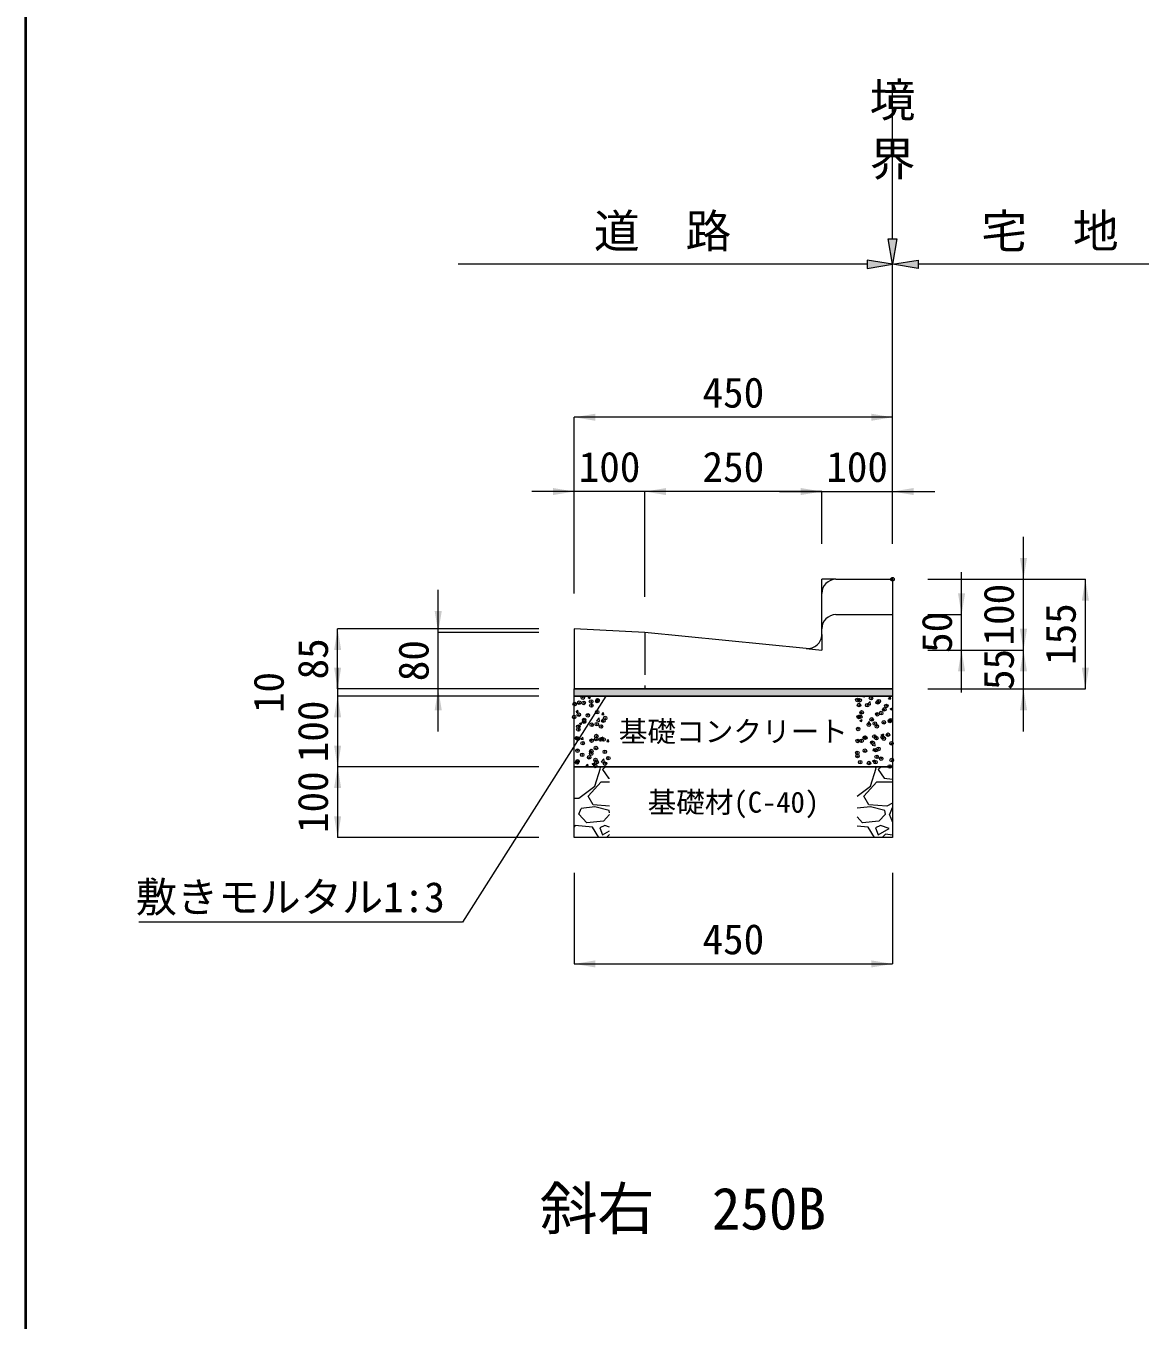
# Model space of a CAD drawing. Units: millimetres at full size; some dimension numbers follow another scale. Extents: x -3213 to 7287, y 2125 to 9550.
# Drawn here: x -2713 to -1138, y 4311 to 6140 of the extents above; entities that cross this region are included whole.
import ezdxf
from ezdxf.enums import TextEntityAlignment as Align

# ---------------------------------------------------------------- set-up
doc = ezdxf.new("R2010")
doc.units = ezdxf.units.MM
doc.header["$LTSCALE"] = 10
doc.header["$PDMODE"] = 32
doc.header["$PDSIZE"] = 5
doc.linetypes.add('DASHED', pattern=[7.5, 6, -1.5])
doc.layers.add('ハッチング_モルタル', color=30, linetype='Continuous')
doc.layers.add('文字', color=41, linetype='Continuous')
for name, color, linetype, lineweight in [('ハッチング_基礎', 150, 'Continuous', 5), ('図枠', 7, 'Continuous', 5), ('寸法線', 7, 'Continuous', 13), ('引出線', 4, 'Continuous', 13), ('本体', 2, 'Continuous', 13), ('舗装・基礎', 3, 'Continuous', 13), ('補助線', 8, 'DASHED', 13)]:
    doc.layers.add(name, color=color, linetype=linetype, lineweight=lineweight)
doc.styles.add('ＭＳ ゴシック', font='')
doc.styles.get('ＭＳ ゴシック').set_extended_font_data('MS Gothic')

# ---------------------------------------------------------------- blocks, each defined once
blk = doc.blocks.new('filled_arrow')
at = {"color": 0, "linetype": 'Continuous', "lineweight": -2}
blk.add_solid([(7.5, 1.25), (0, 0), (7.5, -1.25)], dxfattribs=at)

msp = doc.modelspace()

# ---------------------------------------------------------------- hatches: boundary and pattern name
at = {"layer": 'ハッチング_モルタル'}
msp.add_hatch(color=256, dxfattribs=at).paths.add_polyline_path([(-1488.13, 5193.32), (-1488.13, 5203.32), (-1938.13, 5203.32), (-1938.13, 5193.32)])
at = {"layer": '寸法線'}
for points in [[(-1494.13, 5839.51), (-1482.13, 5839.51), (-1488.13, 5803.51)], [(-1524.13, 5809.51), (-1524.13, 5797.51), (-1488.13, 5803.51)], [(-1452.13, 5809.51), (-1452.13, 5797.51), (-1488.13, 5803.51)]]:
    msp.add_hatch(color=256, dxfattribs=at).paths.add_polyline_path(points)

# ---------------------------------------------------------------- linework, layer by layer
at = {"layer": 'ハッチング_基礎'}
for p, q in [((-1918.44, 5191.46), (-1915.91, 5189.76)), ((-1918.43, 5191.47), (-1914.87, 5192.83)), ((-1915.91, 5189.76), (-1914.88, 5192.83)), ((-1530.21, 5192.62), (-1529.62, 5193.32)), ((-1530.21, 5192.62), (-1527.17, 5192.35)), ((-1527.19, 5192.35), (-1527.37, 5193.32)), ((-1523.77, 5181.56), (-1519.81, 5185.69)), ((-1523.77, 5181.57), (-1519.25, 5180.87)), ((-1519.26, 5180.86), (-1519.82, 5185.68)), ((-1493.77, 5189.43), (-1491.32, 5192.35)), ((-1493.77, 5189.43), (-1490.74, 5189.16)), ((-1491.7, 5175.31), (-1488.14, 5176.67)), ((-1490.76, 5189.16), (-1491.34, 5192.34)), ((-1489.18, 5173.59), (-1488.15, 5176.66)), ((-1935.54, 5170.39), (-1933.09, 5173.31)), ((-1935.54, 5170.39), (-1932.5, 5170.12)), ((-1932.52, 5170.12), (-1933.11, 5173.3)), ((-1906.68, 5158.27), (-1902.16, 5157.57)), ((-1906.67, 5158.27), (-1902.72, 5162.39)), ((-1902.16, 5157.57), (-1902.72, 5162.39)), ((-1899.1, 5167.2), (-1896.65, 5170.12)), ((-1899.1, 5167.2), (-1896.07, 5166.93)), ((-1896.09, 5166.93), (-1896.67, 5170.12)), ((-1534.39, 5158.91), (-1531.86, 5157.21)), ((-1534.38, 5158.92), (-1530.83, 5160.29)), ((-1531.86, 5157.21), (-1530.83, 5160.28)), ((-1491.7, 5175.3), (-1489.18, 5173.59)), ((-1930.8, 5154.62), (-1928.27, 5152.92)), ((-1930.79, 5154.63), (-1927.24, 5156)), ((-1928.27, 5152.92), (-1927.24, 5155.99)), ((-1523.16, 5154.41), (-1520.71, 5157.33)), ((-1523.16, 5154.41), (-1520.12, 5154.14)), ((-1520.14, 5154.14), (-1520.73, 5157.32)), ((-1504.06, 5138.47), (-1500.5, 5139.83)), ((-1501.54, 5136.75), (-1500.51, 5139.82)), ((-1928.49, 5132.18), (-1926.04, 5135.1)), ((-1928.49, 5132.18), (-1925.45, 5131.91)), ((-1925.47, 5131.91), (-1926.06, 5135.09)), ((-1900.47, 5134.18), (-1896.91, 5135.54)), ((-1900.47, 5134.17), (-1897.95, 5132.46)), ((-1897.95, 5132.46), (-1896.92, 5135.53)), ((-1892.05, 5128.99), (-1889.6, 5131.91)), ((-1892.05, 5128.99), (-1889.02, 5128.72)), ((-1889.04, 5128.72), (-1889.62, 5131.9)), ((-1517.04, 5123.67), (-1512.52, 5122.97)), ((-1517.03, 5123.67), (-1513.08, 5127.79)), ((-1512.52, 5122.97), (-1513.08, 5127.79)), ((-1504.06, 5138.46), (-1501.54, 5136.75)), ((-1899.94, 5100.37), (-1895.98, 5104.5)), ((-1895.42, 5099.67), (-1895.99, 5104.5)), ((-1516.11, 5116.2), (-1513.66, 5119.11)), ((-1516.11, 5116.2), (-1513.08, 5115.93)), ((-1513.1, 5115.93), (-1513.68, 5119.11)), ((-1921.44, 5093.97), (-1918.99, 5096.88)), ((-1921.44, 5093.97), (-1918.41, 5093.7)), ((-1918.42, 5093.7), (-1919.01, 5096.88)), ((-1912.83, 5097.34), (-1909.27, 5098.71)), ((-1912.83, 5097.33), (-1910.31, 5095.63)), ((-1910.31, 5095.63), (-1909.28, 5098.7)), ((-1909.08, 5066.06), (-1900.95, 5091.46)), ((-1900.95, 5091.46), (-1902.09, 5093.32)), ((-1899.94, 5100.38), (-1895.42, 5099.68)), ((-1894.01, 5093.32), (-1897.9, 5089.43)), ((-1897.9, 5089.43), (-1889.77, 5077.23)), ((-1519.48, 5066.06), (-1511.35, 5091.46)), ((-1516.42, 5101.63), (-1512.86, 5103)), ((-1516.42, 5101.62), (-1513.9, 5099.92)), ((-1513.9, 5099.92), (-1512.87, 5102.99)), ((-1511.35, 5091.46), (-1512.49, 5093.32)), ((-1504.41, 5093.32), (-1508.3, 5089.43)), ((-1508.3, 5089.43), (-1500.17, 5077.23)), ((-1918.22, 5051.83), (-1899.93, 5072.15)), ((-1899.93, 5072.15), (-1888.13, 5072.15)), ((-1889.77, 5077.23), (-1888.13, 5077.04)), ((-1528.62, 5051.83), (-1510.33, 5072.15)), ((-1510.33, 5072.15), (-1488.13, 5072.15)), ((-1500.17, 5077.23), (-1488.13, 5075.79)), ((-1938.13, 5049.1), (-1931.43, 5048.79)), ((-1931.43, 5048.79), (-1909.08, 5066.06)), ((-1911.11, 5039.64), (-1918.22, 5051.83)), ((-1538.13, 5051.65), (-1519.48, 5066.06)), ((-1521.51, 5039.64), (-1528.62, 5051.83)), ((-1931.43, 5026.43), (-1928.38, 5034.56)), ((-1909.08, 5036.59), (-1928.38, 5034.56)), ((-1888.13, 5037.8), (-1911.11, 5039.64)), ((-1888.76, 5031.51), (-1909.08, 5036.59)), ((-1888.13, 5028.35), (-1888.76, 5031.51)), ((-1519.48, 5036.59), (-1538.13, 5034.63)), ((-1496.11, 5037.61), (-1521.51, 5039.64)), ((-1499.16, 5031.51), (-1519.48, 5036.59)), ((-1498.14, 5026.43), (-1499.16, 5031.51)), ((-1488.13, 5041.79), (-1496.11, 5037.61)), ((-1492.05, 5026.43), (-1488.13, 5035.58)), ((-1920.25, 5014.24), (-1931.43, 5026.43)), ((-1896.89, 5016.27), (-1920.25, 5014.24)), ((-1888.13, 5026.01), (-1896.89, 5016.27)), ((-1530.65, 5014.24), (-1538.13, 5022.39)), ((-1507.29, 5016.27), (-1530.65, 5014.24)), ((-1498.14, 5026.43), (-1507.29, 5016.27)), ((-1493.06, 5026.43), (-1488.13, 5014.92)), ((-1936.51, 5010.18), (-1938.13, 5008.7)), ((-1912.13, 5008.15), (-1936.51, 5010.18)), ((-1903.07, 4993.32), (-1912.13, 5008.15)), ((-1894.85, 5010.18), (-1901.97, 5007.13)), ((-1901.97, 5007.13), (-1897.9, 4996.97)), ((-1897.9, 4996.97), (-1888.13, 5002.84)), ((-1888.13, 5007.93), (-1894.85, 5010.18)), ((-1888.13, 4997.6), (-1892.41, 4993.32)), ((-1522.53, 5008.15), (-1538.13, 5009.45)), ((-1513.47, 4993.32), (-1522.53, 5008.15)), ((-1505.25, 5010.18), (-1512.37, 5007.13)), ((-1512.37, 5007.13), (-1508.3, 4996.97)), ((-1508.3, 4996.97), (-1493.06, 5006.11)), ((-1493.06, 5006.11), (-1505.25, 5010.18)), ((-1498.14, 4997.99), (-1502.81, 4993.32)), ((-1488.13, 4996.48), (-1498.14, 4997.99))]:
    msp.add_line(p, q, dxfattribs=at)
for p in [(-1937.41, 5181.94), (-1931.01, 5183.87), (-1925.96, 5191.07), (-1924.69, 5183.62), (-1914.2, 5185.52), (-1913.79, 5179.92), (-1905.45, 5186.15), (-1904.93, 5187.45), (-1537.75, 5187.78), (-1535.47, 5180.61), (-1534.61, 5187.28), (-1523.9, 5180.46), (-1518.51, 5190.32), (-1509.08, 5184.42), (-1507.49, 5186.14), (-1499.79, 5174.5), (-1496.78, 5179.32), (-1938.05, 5163.58), (-1931.63, 5166.96), (-1924.09, 5159.56), (-1924.02, 5157.05), (-1918.82, 5166.11), (-1905.54, 5170.54), (-1896.97, 5158.42), (-1894.39, 5162.14), (-1536.09, 5163.7), (-1533.75, 5164.12), (-1531.87, 5170.28), (-1517.6, 5160.32), (-1509.7, 5167.51), (-1504.12, 5169.21), (-1500.44, 5156.14), (-1491.95, 5158.05), (-1490.48, 5159.17), (-1932.24, 5150.05), (-1932.18, 5146.08), (-1913.38, 5152.74), (-1906.16, 5153.63), (-1900.1, 5150.3), (-1536.7, 5146.79), (-1521.58, 5152.97), (-1513.16, 5154.47), (-1510.32, 5150.6), (-1494.56, 5138.64), (-1934.2, 5133.74), (-1932.86, 5133.14), (-1926.11, 5126.74), (-1913.46, 5130.27), (-1907.4, 5119.8), (-1907.08, 5132.6), (-1906.78, 5136.72), (-1900.74, 5131.94), (-1896.49, 5131.83), (-1537.32, 5129.88), (-1531.8, 5130.1), (-1527.49, 5134.36), (-1526.52, 5134.43), (-1516.78, 5127.53), (-1513.8, 5136.11), (-1510.94, 5133.69), (-1502.17, 5135.19), (-1500.37, 5133.21), (-1489.66, 5126.39), (-1933.48, 5116.23), (-1933.38, 5100.96), (-1926.82, 5110.23), (-1916.97, 5106.64), (-1914.11, 5111.9), (-1913.94, 5115.59), (-1908.02, 5102.89), (-1894.87, 5114.44), (-1889.85, 5105.49), (-1537.94, 5112.97), (-1537.6, 5108.54), (-1527.17, 5116.07), (-1511.55, 5116.77), (-1510.48, 5107.39), (-1507.93, 5118.6), (-1504.27, 5104.88), (-1489.21, 5102.79), (-1934.1, 5099.32), (-1908.23, 5094.4), (-1906.26, 5099.81), (-1894.54, 5097.81), (-1533.9, 5099.79), (-1521.29, 5098.57), (-1512.17, 5099.86), (-1492.1, 5093.72)]:
    msp.add_point(p, dxfattribs=at)
at = {"layer": '図枠', "lineweight": 40}
msp.add_line((-2713.13, 2374.64), (-2713.13, 9299.64), dxfattribs=at)
at = {"layer": '寸法線'}
for p, q in [((-1488.13, 5839.51), (-1488.13, 6059.98)), ((-1524.13, 5803.51), (-2102.13, 5803.51)), ((-1488.13, 5582.32), (-1488.13, 5803.51)), ((-1102.13, 5803.51), (-1452.13, 5803.51)), ((-1488.13, 5587.32), (-1938.13, 5587.32)), ((-1938.13, 5338.32), (-1938.13, 5587.32)), ((-1488.13, 5408.32), (-1488.13, 5587.32)), ((-1778.13, 5482.32), (-1998.13, 5482.32)), ((-1938.13, 5338.32), (-1938.13, 5482.32)), ((-1588.13, 5482.32), (-1838.13, 5482.32)), ((-1838.13, 5333.32), (-1838.13, 5482.32)), ((-1838.13, 5333.32), (-1838.13, 5482.32)), ((-1648.13, 5482.32), (-1428.13, 5482.32)), ((-1588.13, 5408.32), (-1588.13, 5482.32)), ((-1588.13, 5408.32), (-1588.13, 5482.32)), ((-1488.13, 5408.32), (-1488.13, 5482.32)), ((-1303.04, 5198.32), (-1303.04, 5418.32)), ((-1390.54, 5198.32), (-1390.54, 5368.32)), ((-2130.31, 5143.32), (-2130.31, 5343.32)), ((-1438.13, 5358.32), (-1303.04, 5358.32)), ((-1438.13, 5358.32), (-1215.54, 5358.32)), ((-1215.54, 5203.32), (-1215.54, 5358.32)), ((-1438.13, 5308.32), (-1390.54, 5308.32)), ((-1303.04, 5143.32), (-1303.04, 5318.32)), ((-2272.49, 5203.32), (-2272.49, 5288.32)), ((-1988.13, 5288.32), (-2272.49, 5288.32)), ((-1988.13, 5283.32), (-2130.31, 5283.32)), ((-1438.13, 5258.32), (-1303.04, 5258.32)), ((-1438.13, 5258.32), (-1303.04, 5258.32)), ((-1438.13, 5258.32), (-1390.54, 5258.32)), ((-2272.49, 5233.32), (-2272.49, 5163.32)), ((-1988.13, 5203.32), (-2272.49, 5203.32)), ((-1988.13, 5203.32), (-2272.49, 5203.32)), ((-1988.13, 5203.32), (-2130.31, 5203.32)), ((-1438.13, 5203.32), (-1303.04, 5203.32)), ((-1438.13, 5203.32), (-1215.54, 5203.32)), ((-1988.13, 5193.32), (-2272.49, 5193.32)), ((-2272.49, 5193.32), (-2272.49, 5033.32)), ((-1988.13, 5193.32), (-2272.49, 5193.32)), ((-2272.49, 5153.32), (-2272.49, 4993.32)), ((-1988.13, 5093.32), (-2272.49, 5093.32)), ((-1988.13, 5093.32), (-2272.49, 5093.32)), ((-1988.13, 4993.32), (-2272.49, 4993.32)), ((-1938.13, 4943.32), (-1938.13, 4814.74)), ((-1488.13, 4943.32), (-1488.13, 4814.74)), ((-1938.13, 4814.74), (-1488.13, 4814.74))]:
    msp.add_line(p, q, dxfattribs=at)
for points in [[(-1494.13, 5839.51), (-1482.13, 5839.51), (-1488.13, 5803.51)], [(-1524.13, 5809.51), (-1524.13, 5797.51), (-1488.13, 5803.51)], [(-1452.13, 5809.51), (-1452.13, 5797.51), (-1488.13, 5803.51)]]:
    msp.add_lwpolyline(points, close=True, dxfattribs=at)
at = {"layer": '引出線'}
msp.add_lwpolyline([(-1893.14, 5193.32), (-2095.98, 4873.81), (-2553.39, 4873.81)], dxfattribs=at)
at = {"layer": '本体'}
for p, q in [((-1568.13, 5358.32), (-1488.13, 5358.32)), ((-1488.13, 5358.32), (-1488.13, 5203.32)), ((-1588.13, 5280.42), (-1588.13, 5338.32)), ((-1568.13, 5308.32), (-1488.13, 5308.32)), ((-1838.13, 5283.32), (-1938.13, 5288.32)), ((-1938.13, 5288.32), (-1938.13, 5203.32)), ((-1610.12, 5260.52), (-1838.13, 5283.32)), ((-1488.13, 5203.32), (-1938.13, 5203.32))]:
    msp.add_line(p, q, dxfattribs=at)
for centre, start, end in [((-1568.13, 5338.32), 90, 180), ((-1568.13, 5288.32), 90, 180), ((-1608.13, 5280.42), 264.28941, 0)]:
    msp.add_arc(centre, 20, start, end, dxfattribs=at)
at = {"layer": '舗装・基礎'}
for points in [[(-1938.13, 5203.32), (-1488.13, 5203.32), (-1488.13, 5193.32), (-1938.13, 5193.32)], [(-1938.13, 5193.32), (-1488.13, 5193.32), (-1488.13, 5093.32), (-1938.13, 5093.32)], [(-1938.13, 5093.32), (-1488.13, 5093.32), (-1488.13, 4993.32), (-1938.13, 4993.32)]]:
    msp.add_lwpolyline(points, close=True, dxfattribs=at)
at = {"layer": '補助線'}
for p, q in [((-1568.13, 5358.32), (-1588.13, 5358.32)), ((-1588.13, 5338.32), (-1588.13, 5358.32)), ((-1838.13, 5283.32), (-1838.13, 5203.32)), ((-1588.13, 5280.42), (-1588.13, 5258.32)), ((-1610.12, 5260.52), (-1588.13, 5258.32))]:
    msp.add_line(p, q, dxfattribs=at)
msp.add_point((-1488.13, 5358.32), dxfattribs=at)

# ---------------------------------------------------------------- block references
at = {"layer": '寸法線', "xscale": 4, "yscale": 4}
for p in [(-1938.13, 5587.32), (-1838.13, 5482.32), (-1838.13, 5482.32), (-1488.13, 5482.32), (-1938.13, 4814.74)]:
    msp.add_blockref('filled_arrow', p, dxfattribs=at)
for p, rotation in [((-1488.13, 5587.32), 180), ((-1938.13, 5482.32), 180), ((-1588.13, 5482.32), 180), ((-1588.13, 5482.32), 180), ((-1303.04, 5358.32), 90), ((-1215.54, 5358.32), 270), ((-1390.54, 5308.32), 90), ((-2130.31, 5283.32), 90), ((-2272.49, 5288.32), 270), ((-1303.04, 5258.32), 90), ((-1390.54, 5258.32), 270), ((-1303.04, 5258.32), 270), ((-2272.49, 5203.32), 90), ((-1215.54, 5203.32), 90), ((-2130.31, 5203.32), 270), ((-1303.04, 5203.32), 270), ((-2272.49, 5193.32), 270), ((-2272.49, 5093.32), 90), ((-2272.49, 5093.32), 270), ((-2272.49, 4993.32), 90), ((-1488.13, 4814.74), 180)]:
    msp.add_blockref('filled_arrow', p, dxfattribs=dict(at, rotation=rotation))
at = {"layer": '引出線', "xscale": 0.133, "yscale": 0.133, "rotation": 237.6}
msp.add_blockref('filled_arrow', (-1893.14, 5193.32), dxfattribs=at)

# ---------------------------------------------------------------- texts
at = {"layer": '寸法線', "style": 'ＭＳ ゴシック'}
for s, p in [('境', (-1520.5, 6059.32)), ('界', (-1520.5, 5975.99))]:
    msp.add_text(s, height=47.47, dxfattribs=at).set_placement(p, align=Align.TOP_LEFT)
for s, height, p in [('道\u3000路', 47.47, (-1813.13, 5850.44)), ('宅\u3000地', 47.47, (-1265.62, 5850.44)), ('450', 42.72, (-1713.13, 5622.32)), ('100', 42.72, (-1888.13, 5517.32)), ('250', 42.72, (-1713.13, 5517.32)), ('100', 42.72, (-1538.13, 5517.32)), ('450', 42.72, (-1713.13, 4849.74))]:
    msp.add_text(s, height=height, dxfattribs=at).set_placement(p, align=Align.MIDDLE_CENTER)
for s, p in [('100', (-1338.04, 5308.32)), ('50', (-1425.54, 5283.32)), ('155', (-1250.54, 5280.82)), ('85', (-2307.49, 5245.82)), ('80', (-2165.31, 5243.32)), ('55', (-1338.04, 5230.82)), ('10', (-2369.99, 5198.32)), ('100', (-2307.49, 5143.32)), ('100', (-2307.49, 5043.32))]:
    msp.add_text(s, height=42.72, rotation=90, dxfattribs=at).set_placement(p, align=Align.MIDDLE_CENTER)
at = {"layer": '引出線', "style": 'ＭＳ ゴシック'}
msp.add_text('敷きモルタル1:3', height=42.72, dxfattribs=at).set_placement((-2120.98, 4930.55), align=Align.TOP_RIGHT)
at = {"layer": '文字', "style": 'ＭＳ ゴシック'}
for s, p in [('基礎コンクリート', (-1713.13, 5143.32)), ('基礎材(C-40)', (-1713.13, 5043.32))]:
    msp.add_text(s, height=29.67, dxfattribs=at).set_placement(p, align=Align.MIDDLE_CENTER)
msp.add_text('斜右\u3000250B', height=59.34, dxfattribs=at).set_placement((-1784.22, 4498.68), align=Align.TOP_CENTER)

doc.saveas('drawing.dxf')
